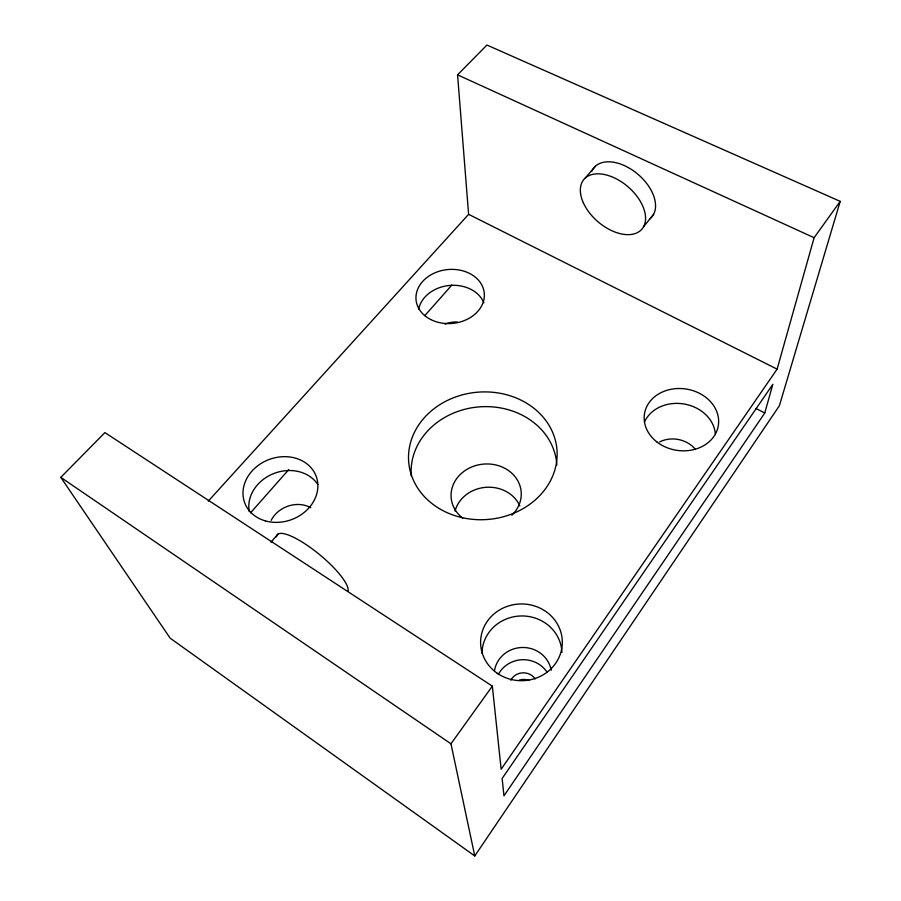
<?xml version="1.0" encoding="UTF-8"?>
<svg xmlns="http://www.w3.org/2000/svg" width="901" height="901" viewBox="0 0 901 901"><rect width="100%" height="100%" fill="white"/><g stroke="black" fill="none" stroke-linecap="round" stroke-linejoin="round"><path stroke-width="1.35" d="M764.758 413.007L772.844 384.299L502.127 778.487L503.963 795.831L764.758 413.007L756.007 408.491M840.205 201.351L779.376 405.754L474.771 855.95L170.154 638.178L60.795 477.361L104.91 432.604L492.34 686.134L501.147 769.229L777.112 369.14L814.11 237.706L840.205 201.351L486.945 45.05L457.573 74.839L468.61 214.337L208.244 501.159M474.771 855.95L450.962 743.798L492.34 686.134M643.686 226.568L653.563 214.382M270.998 542.154L277.936 534.113M585.132 178.15L595.392 166.257M250.523 512.872L288.737 469.624M424.833 315.632L451.863 285.043M457.573 74.839L814.11 237.706M468.61 214.337L777.112 369.14M60.795 477.361L450.962 743.798M519.336 680.086A13.954 13.414 1.5 0 1 528.831 680.39M455.028 511.092A33.99 30.093 -4.9 0 1 485.785 487.328A33.99 30.093 -4.9 0 1 519.821 505.979M462.697 518.098A35.139 30.758 -4.9 0 1 460.186 474.545A35.139 30.758 -4.9 0 1 509.91 471.595A35.139 30.758 -4.9 0 1 511.881 515.181M510.811 680.176A14.134 13.549 1.1 0 1 535.171 678.903M445.071 324.067A24.338 19.676 -5.9 0 1 457.37 322.006M659.656 441.907A26.456 22.401 9.8 0 1 695.099 449.036M494.514 670.524A28.731 27.39 0.6 0 1 522.704 647.481A28.731 27.39 0.6 0 1 551.209 670.231M271.19 520.327A26.951 23.133 -21.3 0 1 310.8 507.714M498.264 674.579A28.077 26.906 1.2 0 1 521.983 659.723A28.077 26.906 1.2 0 1 547.155 672.281M418.65 309.178A33.664 26.782 -5.9 0 1 449.34 285.482A33.664 26.782 -5.9 0 1 483.871 302.849M644.497 422.028A36.693 30.645 9.1 0 1 683.882 403.963A36.693 30.645 9.1 0 1 715.304 433.696M481.979 653.191A39.993 37.763 -0.1 0 1 521.566 615.957A39.993 37.763 -0.1 0 1 561.931 652.414M249.25 511.61A37.392 31.681 -20.6 0 1 273.667 473.577A37.392 31.681 -20.6 0 1 317.828 484.513M411.318 475.987A72.97 63.07 -4.9 0 1 479.535 406.858A72.97 63.07 -4.9 0 1 556.829 465.074M591.867 171.258A37.966 23.347 40.7 0 1 637.311 173.747A37.966 23.347 40.7 0 1 649.621 219.022M276.528 536.85A45.444 11.555 39.5 0 1 314.303 550.432A45.444 11.555 39.5 0 1 348.034 591.281M430.565 319.45A34.272 27.03 -5.9 0 0 484.231 297.521A34.272 27.03 -5.9 0 0 435.679 272.507A34.272 27.03 -5.9 0 0 430.565 319.45M657.054 442.076A37.403 31.017 8.8 0 0 717.996 427.243A37.403 31.017 8.8 0 0 669.15 389.694A37.403 31.017 8.8 0 0 657.054 442.076M496.631 672.81A40.838 38.36 -0.4 0 0 561.965 647.245A40.838 38.36 -0.4 0 0 505.788 606.902A40.838 38.36 -0.4 0 0 496.631 672.81M265.142 520.834A38.124 32.087 -20.2 0 0 317.681 482.508A38.124 32.087 -20.2 0 0 258.452 465.231A38.124 32.087 -20.2 0 0 265.142 520.834M439.192 508.524A74.389 63.836 -4.9 0 0 556.739 460.783A74.389 63.836 -4.9 0 0 452.55 398.141A74.389 63.836 -4.9 0 0 439.192 508.524M583.443 203.029A38.202 23.054 40.7 0 0 639.789 231.14A38.202 23.054 40.7 0 0 615.653 178.499A38.202 23.054 40.7 0 0 583.443 203.029"/></g></svg>
